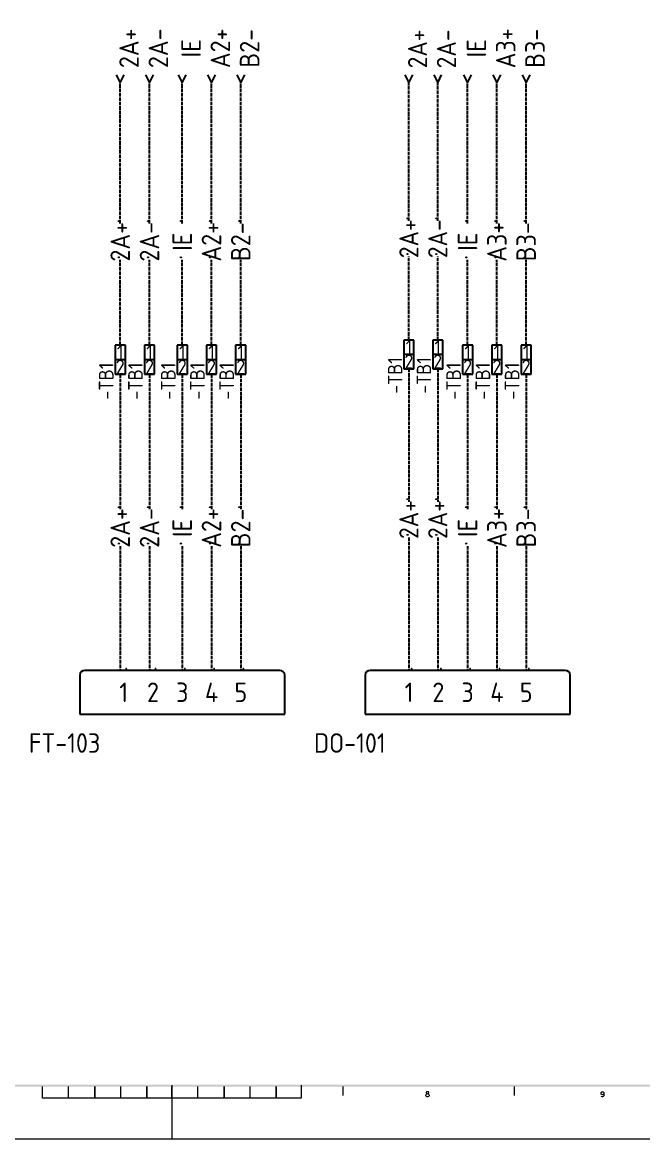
# Model space of a CAD drawing. Header units: millimetres. Extents: x 67033 to 212947, y 35102 to 335921.
# Drawn here: x 78782 to 80903, y 149414 to 153235 of the extents above; entities that cross this region are included whole.
import ezdxf
from ezdxf.enums import TextEntityAlignment as Align

# ---------------------------------------------------------------- set-up
doc = ezdxf.new("R2010")
doc.units = ezdxf.units.MM
doc.linetypes.add('ACAD_ISO02W100', pattern=[15, 12, -3])
for name, color, linetype in [('BORDER', 7, 'Continuous'), ('DESC', 1, 'Continuous'), ('MISC', 2, 'Continuous'), ('RED_2.5mm^2', 1, 'Continuous'), ('SYMS', 7, 'Continuous'), ('TAGS', 51, 'Continuous'), ('TERMS', 4, 'Continuous')]:
    doc.layers.add(name, color=color, linetype=linetype)
doc.styles.add('ROMANS', font='romans.shx', dxfattribs={"height": 0.3})
doc.styles.add('WD_IEC', font='isocp2.shx', dxfattribs={"width": 0.9, "height": 4})

# ---------------------------------------------------------------- blocks, each defined once
blk = doc.blocks.new('VCN1_12P_6B1C')
at = {"layer": 'SYMS'}
for p, q in [((-45, 40), (-45, 0)), ((160, 45), (-40, 45)), ((165, 0), (165, 40)), ((-45, 0), (165, 0))]:
    blk.add_line(p, q, dxfattribs=at)
for centre, start, end in [((-40, 40), 90, 180), ((160, 40), 0, 90)]:
    blk.add_arc(centre, 5, start, end, dxfattribs=at)
at = {"layer": 'SYMS', "linetype": 'Continuous', "style": 'WD_IEC', "width": 0.9, "flags": 8}
for tag, p in [('TERMDESC02P', (27, 51)), ('TERMDESC03P', (57, 51)), ('TERMDESC04P', (87, 51)), ('TERMDESC05P', (117, 51)), ('TERMDESC01P', (-3, 51))]:
    blk.add_attdef(tag, p, '', height=6, rotation=90, dxfattribs=at)
at = {"layer": 'SYMS', "style": 'WD_IEC'}
for tag, p in [('X2WIRE01P', (3, 51)), ('X2WIRE02P', (33, 51)), ('X2WIRE03P', (63, 51)), ('X2WIRE04P', (93, 51)), ('X2WIRE05P', (123, 51))]:
    blk.add_attdef(tag, text='', height=6, rotation=90, dxfattribs=at).set_placement(p, align=Align.TOP_LEFT)
at = {"layer": 'SYMS', "style": 'WD_IEC', "flags": 1}
for tag, p, height in [('X2TERM01P', (0, 45), 0.96), ('X2TERM02P', (30, 45), 0.96), ('X2TERM03P', (60, 45), 0.96), ('X2TERM04P', (90, 45), 0.96), ('X2TERM05P', (120, 45), 0.96), ('MFG', (8.2, 12), 4.5), ('CAT', (8.2, 4.5), 4.5), ('ACE_FLAG', (0, -5.3), 0.96), ('ASSYCODE', (8.2, -8.2), 3), ('CATDESC', (8.2, -17.2), 3)]:
    blk.add_attdef(tag, p, '', height=height, dxfattribs=at)
at = {"layer": 'SYMS', "style": 'WD_IEC'}
for tag, p in [('X2_TINY_DOT_DONT_REMOVE_01P', (0, 45)), ('X2_TINY_DOT_DONT_REMOVE_02P', (30, 45)), ('X2_TINY_DOT_DONT_REMOVE_03P', (60, 45)), ('X2_TINY_DOT_DONT_REMOVE_04P', (90, 45)), ('X2_TINY_DOT_DONT_REMOVE_05P', (120, 45))]:
    blk.add_attdef(tag, p, '', height=0.03, dxfattribs=at)
for tag, p in [('INST', (-24, 22.2)), ('TAG1', (-24, 5.4)), ('LOC', (-24, 13.8)), ('DESC1', (-24, -3.3)), ('DESC2', (-24, -13.8)), ('DESC3', (-24, -24.3)), ('XREF', (-24, -34.8))]:
    blk.add_attdef(tag, text='', height=7.5, dxfattribs=at).set_placement(p, align=Align.RIGHT)
for tag, p in [('TERM01P', (0, 22.5)), ('TERM02P', (30, 22.5)), ('TERM03P', (60, 22.5)), ('TERM04P', (90, 22.5)), ('TERM05P', (120, 22.5))]:
    blk.add_attdef(tag, text='', height=6, dxfattribs=at).set_placement(p, align=Align.MIDDLE_CENTER)
at = {"layer": 'SYMS', "style": 'WD_IEC', "width": 0.9, "flags": 1}
for tag, p in [('X1LINK', (144, 22.5)), ('FAMILY', (-4.4, 2.9)), ('GENDER', (-4.2, -7)), ('WDBLKNAM', (-4.2, -12.4))]:
    blk.add_attdef(tag, p, '', height=1.5, dxfattribs=at)
blk = doc.blocks.new('VSP1001')
for p, q in [((1.75, 5), (-1.75, 5)), ((-1.75, 5), (-1.75, -5)), ((1.75, -5), (1.75, 5)), ((1.75, 0), (-1.75, 0)), ((-1.75, -5), (1.75, -5))]:
    blk.add_line(p, q)
at = {"linetype": 'Continuous', "style": 'WD_IEC', "width": 0.9, "flags": 8}
blk.add_attdef('TERMDESC01', (-1, 6), '', height=2, rotation=90, dxfattribs=at)
blk.add_attdef('X2WIRE01', text='', height=2, rotation=90, dxfattribs=at).set_placement((1, 6), align=Align.TOP_LEFT)
at = {"style": 'WD_IEC'}
for tag, p in [('INST', (-4, 5)), ('LOC', (-4, 2)), ('TAG1', (-4, -1)), ('DESC1', (-4, -4.1)), ('DESC2', (-4, -7.85)), ('DESC3', (-4, -11.6))]:
    blk.add_attdef(tag, text='', height=2.5, dxfattribs=at).set_placement(p, align=Align.RIGHT)
at = {"style": 'WD_IEC', "width": 0.9, "flags": 1}
for tag, p in [('ACE_FLAG', (-0.5, 4.5)), ('X2TERM01', (0, 5)), ('CAT', (-0.96, 0.48)), ('MFG', (-0.88, 1.65)), ('ASSYCODE', (-1.03, -0.58)), ('FAMILY', (-1.03, -1.66)), ('X8TERM02', (0, -5))]:
    blk.add_attdef(tag, p, '', height=0.25, dxfattribs=at)
at = {"style": 'WD_IEC'}
for tag, p in [('TERM01', (0, 2.5)), ('TERM02', (0, -2.5))]:
    blk.add_attdef(tag, text='', height=2, dxfattribs=at).set_placement(p, align=Align.MIDDLE_CENTER)
at = {"linetype": 'Continuous', "style": 'WD_IEC', "width": 0.9, "flags": 8}
blk.add_attdef('TERMDESC02', text='', height=2, rotation=90, dxfattribs=at).set_placement((-1, -6), align=Align.RIGHT)
blk.add_attdef('X8WIRE02', text='', height=2, rotation=90, dxfattribs=at).set_placement((1, -6), align=Align.TOP_RIGHT)
blk = doc.blocks.new('VT0_LGENERIC')
at = {"style": 'WD_IEC'}
blk.add_attdef('COLOR', text='', height=2.5, rotation=90, dxfattribs=at).set_placement((0, 0), align=Align.MIDDLE_CENTER)
at = {"style": 'WD_IEC', "flags": 1}
for tag, p in [('X2TERM01', (0, 4)), ('X8TERM01', (0, -4))]:
    blk.add_attdef(tag, p, '', height=0.16, rotation=90, dxfattribs=at)
at = {"style": 'WD_IEC'}
for tag, p in [('X2_TINY_DOT_DONT_REMOVE', (0, 4)), ('X8_TINY_DOT_DONT_REMOVE', (0, -4))]:
    blk.add_attdef(tag, p, '', height=0.0001, rotation=90, dxfattribs=at)
blk = doc.blocks.new('HA1X2Y')
blk.add_lwpolyline([(1.25, 2.5), (0, 0), (-1.25, 2.5)])
at = {"style": 'WD_IEC', "flags": 8}
for tag, p in [('DESC1', (0, 7.6)), ('DESC2', (0, 3.75))]:
    blk.add_attdef(tag, text='', height=2.5, dxfattribs=at).set_placement(p, align=Align.CENTER)
at = {"style": 'WD_IEC', "flags": 1}
blk.add_attdef('X8TERM01', (0, 0), '', height=0.32, dxfattribs=at)

msp = doc.modelspace()

# ---------------------------------------------------------------- linework, layer by layer
at = {"layer": 'BORDER', "linetype": 'Continuous', "lineweight": 9}
for p, q in [((78850.3, 149552.8), (78850.3, 149593)), ((78939.7, 149552.8), (78939.7, 149593)), ((78939.7, 149552.8), (78939.7, 149593)), ((79029.1, 149552.8), (79029.1, 149593)), ((79029.1, 149593), (79029.1, 149552.8)), ((79118.5, 149552.8), (79118.5, 149593)), ((79118.5, 149552.8), (79118.5, 149593)), ((79207.9, 149552.8), (79207.9, 149593)), ((79207.9, 149593), (79207.9, 149552.8)), ((79292.8, 149597.5), (79292.8, 149552.8)), ((79292.8, 149552.8), (79292.8, 149593)), ((79292.8, 149588.5), (79292.8, 149414.2)), ((79382.2, 149552.8), (79382.2, 149593)), ((79382.2, 149552.8), (79382.2, 149593)), ((79471.6, 149552.8), (79471.6, 149593)), ((79471.6, 149593), (79471.6, 149552.8)), ((79560.9, 149552.8), (79560.9, 149593)), ((79560.9, 149552.8), (79560.9, 149593)), ((79650.3, 149552.8), (79650.3, 149593)), ((79650.3, 149593), (79650.3, 149552.8)), ((79735.3, 149597.5), (79735.3, 149552.8)), ((79878.3, 149593), (79878.3, 149561.7)), ((80463.8, 149593), (80463.8, 149561.7)), ((79292.8, 149552.8), (78850.3, 149552.8)), ((79735.3, 149552.8), (79292.8, 149552.8))]:
    msp.add_line(p, q, dxfattribs=at)
msp.add_lwpolyline([(75507.2, 149414.2), (83024.7, 149414.2), (83024.7, 154723.9), (75507.2, 154723.9)], close=True, dxfattribs=at)
at = {"layer": 'BORDER', "lineweight": 9}
msp.add_trace([(75781.2, 149599), (75774.9, 149592.6), (82840.1, 149599), (82846.4, 149592.6)], dxfattribs=at)
at = {"layer": 'RED_2.5mm^2', "linetype": 'ACAD_ISO02W100'}
for p, q in [((79116.4, 152546.4), (79116.4, 153030.6)), ((79216.6, 152546.4), (79216.6, 153030.6)), ((79428.5, 152546.4), (79428.5, 153030.6)), ((79528.6, 152546.4), (79528.6, 153030.6)), ((80103.7, 152555.6), (80103.7, 153030.6)), ((80202.3, 152555.6), (80202.3, 153030.6)), ((80404.6, 152546.4), (80404.6, 153030.6)), ((80504.7, 152546.4), (80504.7, 153030.6)), ((80103.7, 152147.7), (80103.7, 152433.6)), ((80202.3, 152147.7), (80202.3, 152433.6)), ((79116.4, 152130.8), (79116.4, 152422.1)), ((79216.6, 152130.8), (79216.6, 152422.1)), ((79428.5, 152130.8), (79428.5, 152422.1)), ((79528.6, 152130.8), (79528.6, 152422.1)), ((80404.6, 152130.8), (80404.6, 152422.1)), ((80504.7, 152130.8), (80504.7, 152422.1)), ((80103.7, 152049.5), (80103.7, 151594.4)), ((80202.3, 152049.5), (80202.3, 151594.4)), ((79116.4, 152030.6), (79116.4, 151566.8)), ((79216.6, 152030.6), (79216.6, 151566.8)), ((79428.5, 152030.6), (79428.5, 151566.8)), ((79528.6, 152030.6), (79528.6, 151566.8)), ((80404.6, 152030.6), (80404.6, 151566.8)), ((80504.7, 152030.6), (80504.7, 151566.8)), ((80103.7, 151472.4), (80103.7, 151017.3)), ((80202.3, 151472.4), (80202.3, 151017.3)), ((79116.4, 151442.5), (79116.4, 151017.3)), ((79216.6, 151442.5), (79216.6, 151019.1)), ((79428.5, 151442.5), (79428.5, 151017.3)), ((79528.6, 151442.5), (79528.6, 151017.3)), ((80404.6, 151442.5), (80404.6, 151017.3)), ((80504.7, 151442.5), (80504.7, 151017.3))]:
    msp.add_line(p, q, dxfattribs=at)
at = {"layer": 'RED_2.5mm^2', "color": 2, "linetype": 'ACAD_ISO02W100'}
for p, q in [((79328.7, 152546.4), (79328.7, 153030.6)), ((80304.6, 152546.4), (80304.6, 153030.6)), ((79328.7, 152130.8), (79328.7, 152422.1)), ((80304.6, 152130.8), (80304.6, 152422.1)), ((79328.7, 152030.6), (79328.7, 151566.8)), ((80304.6, 152030.6), (80304.6, 151566.8)), ((79328.7, 151442.5), (79328.7, 151017.3)), ((80304.6, 151442.5), (80304.6, 151017.3))]:
    msp.add_line(p, q, dxfattribs=at)

# ---------------------------------------------------------------- block references
at = {"layer": 'SYMS', "linetype": 'ACAD_ISO02W100'}
ref = msp.add_blockref('HA1X2Y', (79116.4, 153030.6), dxfattribs=dict(at, xscale=10.01234772107148, yscale=10.01234772107148, zscale=10.01234772107148))
ref.add_attrib('DESC1', '2A+', dxfattribs={"layer": 'DESC', "height": 66.75, "rotation": 90, "style": 'WD_IEC', "flags": 8}).set_placement((79180, 153146.5), align=Align.CENTER)
ref = msp.add_blockref('HA1X2Y', (79216.6, 153030.6), dxfattribs=dict(at, xscale=10.01234772107148, yscale=10.01234772107148, zscale=10.01234772107148))
ref.add_attrib('DESC1', '2A-', dxfattribs={"layer": 'DESC', "height": 66.75, "rotation": 90, "style": 'WD_IEC', "flags": 8}).set_placement((79280.1, 153146.5), align=Align.CENTER)
ref = msp.add_blockref('HA1X2Y', (79428.5, 153030.6), dxfattribs=dict(at, xscale=10.01234772107148, yscale=10.01234772107148, zscale=10.01234772107148))
ref.add_attrib('DESC1', 'A2+', dxfattribs={"layer": 'DESC', "height": 66.75, "rotation": 90, "style": 'WD_IEC', "flags": 8}).set_placement((79492.1, 153146.5), align=Align.CENTER)
ref = msp.add_blockref('HA1X2Y', (79528.6, 153030.6), dxfattribs=dict(at, xscale=10.01234772107148, yscale=10.01234772107148, zscale=10.01234772107148))
ref.add_attrib('DESC1', 'B2-', dxfattribs={"layer": 'DESC', "height": 66.75, "rotation": 90, "style": 'WD_IEC', "flags": 8}).set_placement((79592.2, 153146.5), align=Align.CENTER)
ref = msp.add_blockref('HA1X2Y', (80103.7, 153030.6), dxfattribs=dict(at, xscale=9.823757321344713, yscale=9.823757321344713, zscale=9.823757321344713))
ref.add_attrib('DESC1', '2A+', dxfattribs={"layer": 'DESC', "height": 65.49, "rotation": 90, "style": 'WD_IEC', "flags": 8}).set_placement((80166.1, 153144.3), align=Align.CENTER)
ref = msp.add_blockref('HA1X2Y', (80202.3, 153030.6), dxfattribs=dict(at, xscale=9.823757321344713, yscale=9.823757321344713, zscale=9.823757321344713))
ref.add_attrib('DESC1', '2A-', dxfattribs={"layer": 'DESC', "height": 65.49, "rotation": 90, "style": 'WD_IEC', "flags": 8}).set_placement((80264.7, 153144.3), align=Align.CENTER)
ref = msp.add_blockref('HA1X2Y', (80404.6, 153030.6), dxfattribs=dict(at, xscale=10.01234772107148, yscale=10.01234772107148, zscale=10.01234772107148))
ref.add_attrib('DESC1', 'A3+', dxfattribs={"layer": 'DESC', "height": 66.75, "rotation": 90, "style": 'WD_IEC', "flags": 8}).set_placement((80468.2, 153146.5), align=Align.CENTER)
ref = msp.add_blockref('HA1X2Y', (80504.7, 153030.6), dxfattribs=dict(at, xscale=10.01234772107148, yscale=10.01234772107148, zscale=10.01234772107148))
ref.add_attrib('DESC1', 'B3-', dxfattribs={"layer": 'DESC', "height": 66.75, "rotation": 90, "style": 'WD_IEC', "flags": 8}).set_placement((80568.3, 153146.5), align=Align.CENTER)
ref = msp.add_blockref('HA1X2Y', (79328.7, 153030.6), dxfattribs=dict(at, xscale=10.01234772107148, yscale=10.01234772107148, zscale=10.01234772107148))
ref.add_attrib('DESC1', 'IE', dxfattribs={"layer": 'DESC', "height": 66.75, "rotation": 90, "style": 'WD_IEC', "flags": 8}).set_placement((79392.2, 153146.5), align=Align.CENTER)
ref = msp.add_blockref('HA1X2Y', (80304.6, 153030.6), dxfattribs=dict(at, xscale=10.01234772107148, yscale=10.01234772107148, zscale=10.01234772107148))
ref.add_attrib('DESC1', 'IE', dxfattribs={"layer": 'DESC', "height": 66.75, "rotation": 90, "style": 'WD_IEC', "flags": 8}).set_placement((80368.2, 153146.5), align=Align.CENTER)
ref = msp.add_blockref('VT0_LGENERIC', (79116.4, 152484.3), dxfattribs=dict(at, xscale=10.01234772107148, yscale=10.01234772107148, zscale=10.01234772107148))
ref.add_attrib('X8_TINY_DOT_DONT_REMOVE', '.', (79116.4, 152422.1), dxfattribs={"layer": 'MISC', "height": 66.7, "rotation": 90, "style": 'WD_IEC'})
ref.add_attrib('X2_TINY_DOT_DONT_REMOVE', '.', (79116.4, 152546.4), dxfattribs={"layer": 'MISC', "height": 66.7, "rotation": 90, "style": 'WD_IEC'})
ref.add_attrib('COLOR', '2A+', dxfattribs={"layer": 'MISC', "height": 66.75, "rotation": 90, "style": 'WD_IEC'}).set_placement((79116.4, 152484.3), align=Align.MIDDLE_CENTER)
ref = msp.add_blockref('VT0_LGENERIC', (79216.6, 152484.3), dxfattribs=dict(at, xscale=10.01234772107148, yscale=10.01234772107148, zscale=10.01234772107148))
ref.add_attrib('X8_TINY_DOT_DONT_REMOVE', '.', (79216.6, 152422.1), dxfattribs={"layer": 'MISC', "height": 66.7, "rotation": 90, "style": 'WD_IEC'})
ref.add_attrib('X2_TINY_DOT_DONT_REMOVE', '.', (79216.6, 152546.4), dxfattribs={"layer": 'MISC', "height": 66.7, "rotation": 90, "style": 'WD_IEC'})
ref.add_attrib('COLOR', '2A-', dxfattribs={"layer": 'MISC', "height": 66.75, "rotation": 90, "style": 'WD_IEC'}).set_placement((79216.6, 152484.3), align=Align.MIDDLE_CENTER)
ref = msp.add_blockref('VT0_LGENERIC', (79328.7, 152484.3), dxfattribs=dict(at, xscale=10.01234772107148, yscale=10.01234772107148, zscale=10.01234772107148))
ref.add_attrib('X8_TINY_DOT_DONT_REMOVE', '.', (79328.7, 152422.1), dxfattribs={"layer": 'MISC', "height": 66.7, "rotation": 90, "style": 'WD_IEC'})
ref.add_attrib('X2_TINY_DOT_DONT_REMOVE', '.', (79328.7, 152546.4), dxfattribs={"layer": 'MISC', "height": 66.7, "rotation": 90, "style": 'WD_IEC'})
ref.add_attrib('COLOR', 'IE', dxfattribs={"layer": 'MISC', "height": 66.75, "rotation": 90, "style": 'WD_IEC'}).set_placement((79328.7, 152484.3), align=Align.MIDDLE_CENTER)
ref = msp.add_blockref('VT0_LGENERIC', (79428.5, 152484.3), dxfattribs=dict(at, xscale=10.01234772107148, yscale=10.01234772107148, zscale=10.01234772107148))
ref.add_attrib('X8_TINY_DOT_DONT_REMOVE', '.', (79428.5, 152422.1), dxfattribs={"layer": 'MISC', "height": 66.7, "rotation": 90, "style": 'WD_IEC'})
ref.add_attrib('X2_TINY_DOT_DONT_REMOVE', '.', (79428.5, 152546.4), dxfattribs={"layer": 'MISC', "height": 66.7, "rotation": 90, "style": 'WD_IEC'})
ref.add_attrib('COLOR', 'A2+', dxfattribs={"layer": 'MISC', "height": 66.75, "rotation": 90, "style": 'WD_IEC'}).set_placement((79428.5, 152484.3), align=Align.MIDDLE_CENTER)
ref = msp.add_blockref('VT0_LGENERIC', (79528.6, 152484.3), dxfattribs=dict(at, xscale=10.01234772107148, yscale=10.01234772107148, zscale=10.01234772107148))
ref.add_attrib('X8_TINY_DOT_DONT_REMOVE', '.', (79528.6, 152422.1), dxfattribs={"layer": 'MISC', "height": 66.7, "rotation": 90, "style": 'WD_IEC'})
ref.add_attrib('X2_TINY_DOT_DONT_REMOVE', '.', (79528.6, 152546.4), dxfattribs={"layer": 'MISC', "height": 66.7, "rotation": 90, "style": 'WD_IEC'})
ref.add_attrib('COLOR', 'B2-', dxfattribs={"layer": 'MISC', "height": 66.75, "rotation": 90, "style": 'WD_IEC'}).set_placement((79528.6, 152484.3), align=Align.MIDDLE_CENTER)
ref = msp.add_blockref('VT0_LGENERIC', (80103.7, 152494.6), dxfattribs=dict(at, xscale=9.823757321344713, yscale=9.823757321344713, zscale=9.823757321344713))
ref.add_attrib('X8_TINY_DOT_DONT_REMOVE', '.', (80103.7, 152433.6), dxfattribs={"layer": 'MISC', "height": 65.5, "rotation": 90, "style": 'WD_IEC'})
ref.add_attrib('X2_TINY_DOT_DONT_REMOVE', '.', (80103.7, 152555.6), dxfattribs={"layer": 'MISC', "height": 65.5, "rotation": 90, "style": 'WD_IEC'})
ref.add_attrib('COLOR', '2A+', dxfattribs={"layer": 'MISC', "height": 65.49, "rotation": 90, "style": 'WD_IEC'}).set_placement((80103.7, 152494.6), align=Align.MIDDLE_CENTER)
ref = msp.add_blockref('VT0_LGENERIC', (80202.3, 152494.6), dxfattribs=dict(at, xscale=9.823757321344713, yscale=9.823757321344713, zscale=9.823757321344713))
ref.add_attrib('X8_TINY_DOT_DONT_REMOVE', '.', (80202.3, 152433.6), dxfattribs={"layer": 'MISC', "height": 65.5, "rotation": 90, "style": 'WD_IEC'})
ref.add_attrib('X2_TINY_DOT_DONT_REMOVE', '.', (80202.3, 152555.6), dxfattribs={"layer": 'MISC', "height": 65.5, "rotation": 90, "style": 'WD_IEC'})
ref.add_attrib('COLOR', '2A-', dxfattribs={"layer": 'MISC', "height": 65.49, "rotation": 90, "style": 'WD_IEC'}).set_placement((80202.3, 152494.6), align=Align.MIDDLE_CENTER)
ref = msp.add_blockref('VT0_LGENERIC', (80304.6, 152484.3), dxfattribs=dict(at, xscale=10.01234772107148, yscale=10.01234772107148, zscale=10.01234772107148))
ref.add_attrib('X8_TINY_DOT_DONT_REMOVE', '.', (80304.6, 152422.1), dxfattribs={"layer": 'MISC', "height": 66.7, "rotation": 90, "style": 'WD_IEC'})
ref.add_attrib('X2_TINY_DOT_DONT_REMOVE', '.', (80304.6, 152546.4), dxfattribs={"layer": 'MISC', "height": 66.7, "rotation": 90, "style": 'WD_IEC'})
ref.add_attrib('COLOR', 'IE', dxfattribs={"layer": 'MISC', "height": 66.75, "rotation": 90, "style": 'WD_IEC'}).set_placement((80304.6, 152484.3), align=Align.MIDDLE_CENTER)
ref = msp.add_blockref('VT0_LGENERIC', (80404.6, 152484.3), dxfattribs=dict(at, xscale=10.01234772107148, yscale=10.01234772107148, zscale=10.01234772107148))
ref.add_attrib('X8_TINY_DOT_DONT_REMOVE', '.', (80404.6, 152422.1), dxfattribs={"layer": 'MISC', "height": 66.7, "rotation": 90, "style": 'WD_IEC'})
ref.add_attrib('X2_TINY_DOT_DONT_REMOVE', '.', (80404.6, 152546.4), dxfattribs={"layer": 'MISC', "height": 66.7, "rotation": 90, "style": 'WD_IEC'})
ref.add_attrib('COLOR', 'A3+', dxfattribs={"layer": 'MISC', "height": 66.75, "rotation": 90, "style": 'WD_IEC'}).set_placement((80404.6, 152484.3), align=Align.MIDDLE_CENTER)
ref = msp.add_blockref('VT0_LGENERIC', (80504.7, 152484.3), dxfattribs=dict(at, xscale=10.01234772107148, yscale=10.01234772107148, zscale=10.01234772107148))
ref.add_attrib('X8_TINY_DOT_DONT_REMOVE', '.', (80504.7, 152422.1), dxfattribs={"layer": 'MISC', "height": 66.7, "rotation": 90, "style": 'WD_IEC'})
ref.add_attrib('X2_TINY_DOT_DONT_REMOVE', '.', (80504.7, 152546.4), dxfattribs={"layer": 'MISC', "height": 66.7, "rotation": 90, "style": 'WD_IEC'})
ref.add_attrib('COLOR', 'B3-', dxfattribs={"layer": 'MISC', "height": 66.75, "rotation": 90, "style": 'WD_IEC'}).set_placement((80504.7, 152484.3), align=Align.MIDDLE_CENTER)
ref = msp.add_blockref('VSP1001', (79116.4, 152080.7), dxfattribs=dict(at, xscale=10.01234772107148, yscale=10.01234772107148, zscale=10.01234772107148))
ref.add_attrib('TAG1', '-TB1', dxfattribs={"layer": 'TAGS', "height": 50.06, "rotation": 90, "style": 'WD_IEC'}).set_placement((79093.5, 152070.7), align=Align.RIGHT)
ref.add_attrib('TERM01', '1', dxfattribs={"layer": 'TERMS', "height": 50.1, "style": 'WD_IEC'}).set_placement((79116.4, 152105.7), align=Align.MIDDLE_CENTER)
ref.add_attrib('TERM02', '2', dxfattribs={"layer": 'TERMS', "height": 50.1, "style": 'WD_IEC'}).set_placement((79116.4, 152055.7), align=Align.MIDDLE_CENTER)
ref = msp.add_blockref('VSP1001', (79216.6, 152080.7), dxfattribs=dict(at, xscale=10.01234772107148, yscale=10.01234772107148, zscale=10.01234772107148))
ref.add_attrib('TAG1', '-TB1', dxfattribs={"layer": 'TAGS', "height": 50.06, "rotation": 90, "style": 'WD_IEC'}).set_placement((79193.6, 152070.7), align=Align.RIGHT)
ref.add_attrib('TERM01', '1', dxfattribs={"layer": 'TERMS', "height": 50.1, "style": 'WD_IEC'}).set_placement((79216.6, 152105.7), align=Align.MIDDLE_CENTER)
ref.add_attrib('TERM02', '2', dxfattribs={"layer": 'TERMS', "height": 50.1, "style": 'WD_IEC'}).set_placement((79216.6, 152055.7), align=Align.MIDDLE_CENTER)
ref = msp.add_blockref('VSP1001', (79328.7, 152080.7), dxfattribs=dict(at, xscale=10.01234772107148, yscale=10.01234772107148, zscale=10.01234772107148))
ref.add_attrib('TAG1', '-TB1', dxfattribs={"layer": 'TAGS', "height": 50.06, "rotation": 90, "style": 'WD_IEC'}).set_placement((79305.7, 152070.7), align=Align.RIGHT)
ref.add_attrib('TERM01', '1', dxfattribs={"layer": 'TERMS', "height": 50.1, "style": 'WD_IEC'}).set_placement((79328.7, 152105.7), align=Align.MIDDLE_CENTER)
ref.add_attrib('TERM02', '2', dxfattribs={"layer": 'TERMS', "height": 50.1, "style": 'WD_IEC'}).set_placement((79328.7, 152055.7), align=Align.MIDDLE_CENTER)
ref = msp.add_blockref('VSP1001', (79428.5, 152080.7), dxfattribs=dict(at, xscale=10.01234772107148, yscale=10.01234772107148, zscale=10.01234772107148))
ref.add_attrib('TAG1', '-TB1', dxfattribs={"layer": 'TAGS', "height": 50.06, "rotation": 90, "style": 'WD_IEC'}).set_placement((79405.6, 152070.7), align=Align.RIGHT)
ref.add_attrib('TERM01', '1', dxfattribs={"layer": 'TERMS', "height": 50.1, "style": 'WD_IEC'}).set_placement((79428.5, 152105.7), align=Align.MIDDLE_CENTER)
ref.add_attrib('TERM02', '2', dxfattribs={"layer": 'TERMS', "height": 50.1, "style": 'WD_IEC'}).set_placement((79428.5, 152055.7), align=Align.MIDDLE_CENTER)
ref = msp.add_blockref('VSP1001', (79528.6, 152080.7), dxfattribs=dict(at, xscale=10.01234772107148, yscale=10.01234772107148, zscale=10.01234772107148))
ref.add_attrib('TAG1', '-TB1', dxfattribs={"layer": 'TAGS', "height": 50.06, "rotation": 90, "style": 'WD_IEC'}).set_placement((79505.7, 152070.7), align=Align.RIGHT)
ref.add_attrib('TERM01', '1', dxfattribs={"layer": 'TERMS', "height": 50.1, "style": 'WD_IEC'}).set_placement((79528.6, 152105.7), align=Align.MIDDLE_CENTER)
ref.add_attrib('TERM02', '2', dxfattribs={"layer": 'TERMS', "height": 50.1, "style": 'WD_IEC'}).set_placement((79528.6, 152055.7), align=Align.MIDDLE_CENTER)
ref = msp.add_blockref('VSP1001', (80103.7, 152098.6), dxfattribs=dict(at, xscale=9.823757321344713, yscale=9.823757321344713, zscale=9.823757321344713))
ref.add_attrib('TAG1', '-TB1', dxfattribs={"layer": 'TAGS', "height": 49.12, "rotation": 90, "style": 'WD_IEC'}).set_placement((80081.2, 152088.8), align=Align.RIGHT)
ref.add_attrib('TERM01', '1', dxfattribs={"layer": 'TERMS', "height": 49.1, "style": 'WD_IEC'}).set_placement((80103.7, 152123.2), align=Align.MIDDLE_CENTER)
ref.add_attrib('TERM02', '2', dxfattribs={"layer": 'TERMS', "height": 49.1, "style": 'WD_IEC'}).set_placement((80103.7, 152074), align=Align.MIDDLE_CENTER)
ref = msp.add_blockref('VSP1001', (80202.3, 152098.6), dxfattribs=dict(at, xscale=9.823757321344713, yscale=9.823757321344713, zscale=9.823757321344713))
ref.add_attrib('TAG1', '-TB1', dxfattribs={"layer": 'TAGS', "height": 49.12, "rotation": 90, "style": 'WD_IEC'}).set_placement((80179.8, 152088.8), align=Align.RIGHT)
ref.add_attrib('TERM01', '1', dxfattribs={"layer": 'TERMS', "height": 49.1, "style": 'WD_IEC'}).set_placement((80202.3, 152123.2), align=Align.MIDDLE_CENTER)
ref.add_attrib('TERM02', '2', dxfattribs={"layer": 'TERMS', "height": 49.1, "style": 'WD_IEC'}).set_placement((80202.3, 152074), align=Align.MIDDLE_CENTER)
ref = msp.add_blockref('VSP1001', (80304.6, 152080.7), dxfattribs=dict(at, xscale=10.01234772107148, yscale=10.01234772107148, zscale=10.01234772107148))
ref.add_attrib('TAG1', '-TB1', dxfattribs={"layer": 'TAGS', "height": 50.06, "rotation": 90, "style": 'WD_IEC'}).set_placement((80281.7, 152070.7), align=Align.RIGHT)
ref.add_attrib('TERM01', '1', dxfattribs={"layer": 'TERMS', "height": 50.1, "style": 'WD_IEC'}).set_placement((80304.6, 152105.7), align=Align.MIDDLE_CENTER)
ref.add_attrib('TERM02', '2', dxfattribs={"layer": 'TERMS', "height": 50.1, "style": 'WD_IEC'}).set_placement((80304.6, 152055.7), align=Align.MIDDLE_CENTER)
ref = msp.add_blockref('VSP1001', (80404.6, 152080.7), dxfattribs=dict(at, xscale=10.01234772107148, yscale=10.01234772107148, zscale=10.01234772107148))
ref.add_attrib('TAG1', '-TB1', dxfattribs={"layer": 'TAGS', "height": 50.06, "rotation": 90, "style": 'WD_IEC'}).set_placement((80381.7, 152070.7), align=Align.RIGHT)
ref.add_attrib('TERM01', '1', dxfattribs={"layer": 'TERMS', "height": 50.1, "style": 'WD_IEC'}).set_placement((80404.6, 152105.7), align=Align.MIDDLE_CENTER)
ref.add_attrib('TERM02', '2', dxfattribs={"layer": 'TERMS', "height": 50.1, "style": 'WD_IEC'}).set_placement((80404.6, 152055.7), align=Align.MIDDLE_CENTER)
ref = msp.add_blockref('VSP1001', (80504.7, 152080.7), dxfattribs=dict(at, xscale=10.01234772107148, yscale=10.01234772107148, zscale=10.01234772107148))
ref.add_attrib('TAG1', '-TB1', dxfattribs={"layer": 'TAGS', "height": 50.06, "rotation": 90, "style": 'WD_IEC'}).set_placement((80481.8, 152070.7), align=Align.RIGHT)
ref.add_attrib('TERM01', '1', dxfattribs={"layer": 'TERMS', "height": 50.1, "style": 'WD_IEC'}).set_placement((80504.7, 152105.7), align=Align.MIDDLE_CENTER)
ref.add_attrib('TERM02', '2', dxfattribs={"layer": 'TERMS', "height": 50.1, "style": 'WD_IEC'}).set_placement((80504.7, 152055.7), align=Align.MIDDLE_CENTER)
ref = msp.add_blockref('VT0_LGENERIC', (80103.7, 151533.4), dxfattribs=dict(at, xscale=9.823757321344713, yscale=9.823757321344713, zscale=9.823757321344713))
ref.add_attrib('X8_TINY_DOT_DONT_REMOVE', '.', (80103.7, 151472.4), dxfattribs={"layer": 'MISC', "height": 65.5, "rotation": 90, "style": 'WD_IEC'})
ref.add_attrib('X2_TINY_DOT_DONT_REMOVE', '.', (80103.7, 151594.4), dxfattribs={"layer": 'MISC', "height": 65.5, "rotation": 90, "style": 'WD_IEC'})
ref.add_attrib('COLOR', '2A+', dxfattribs={"layer": 'MISC', "height": 65.49, "rotation": 90, "style": 'WD_IEC'}).set_placement((80103.7, 151533.4), align=Align.MIDDLE_CENTER)
ref = msp.add_blockref('VT0_LGENERIC', (80202.3, 151533.4), dxfattribs=dict(at, xscale=9.823757321344713, yscale=9.823757321344713, zscale=9.823757321344713))
ref.add_attrib('X8_TINY_DOT_DONT_REMOVE', '.', (80202.3, 151472.4), dxfattribs={"layer": 'MISC', "height": 65.5, "rotation": 90, "style": 'WD_IEC'})
ref.add_attrib('X2_TINY_DOT_DONT_REMOVE', '.', (80202.3, 151594.4), dxfattribs={"layer": 'MISC', "height": 65.5, "rotation": 90, "style": 'WD_IEC'})
ref.add_attrib('COLOR', '2A+', dxfattribs={"layer": 'MISC', "height": 65.49, "rotation": 90, "style": 'WD_IEC'}).set_placement((80202.3, 151533.4), align=Align.MIDDLE_CENTER)
ref = msp.add_blockref('VT0_LGENERIC', (79116.4, 151504.6), dxfattribs=dict(at, xscale=10.01234772107148, yscale=10.01234772107148, zscale=10.01234772107148))
ref.add_attrib('X8_TINY_DOT_DONT_REMOVE', '.', (79116.4, 151442.5), dxfattribs={"layer": 'MISC', "height": 66.7, "rotation": 90, "style": 'WD_IEC'})
ref.add_attrib('X2_TINY_DOT_DONT_REMOVE', '.', (79116.4, 151566.8), dxfattribs={"layer": 'MISC', "height": 66.7, "rotation": 90, "style": 'WD_IEC'})
ref.add_attrib('COLOR', '2A+', dxfattribs={"layer": 'MISC', "height": 66.75, "rotation": 90, "style": 'WD_IEC'}).set_placement((79116.4, 151504.6), align=Align.MIDDLE_CENTER)
ref = msp.add_blockref('VT0_LGENERIC', (79216.6, 151504.6), dxfattribs=dict(at, xscale=10.01234772107148, yscale=10.01234772107148, zscale=10.01234772107148))
ref.add_attrib('X8_TINY_DOT_DONT_REMOVE', '.', (79216.6, 151442.5), dxfattribs={"layer": 'MISC', "height": 66.7, "rotation": 90, "style": 'WD_IEC'})
ref.add_attrib('X2_TINY_DOT_DONT_REMOVE', '.', (79216.6, 151566.8), dxfattribs={"layer": 'MISC', "height": 66.7, "rotation": 90, "style": 'WD_IEC'})
ref.add_attrib('COLOR', '2A-', dxfattribs={"layer": 'MISC', "height": 66.75, "rotation": 90, "style": 'WD_IEC'}).set_placement((79216.6, 151504.6), align=Align.MIDDLE_CENTER)
ref = msp.add_blockref('VT0_LGENERIC', (79328.7, 151504.6), dxfattribs=dict(at, xscale=10.01234772107148, yscale=10.01234772107148, zscale=10.01234772107148))
ref.add_attrib('X8_TINY_DOT_DONT_REMOVE', '.', (79328.7, 151442.5), dxfattribs={"layer": 'MISC', "height": 66.7, "rotation": 90, "style": 'WD_IEC'})
ref.add_attrib('X2_TINY_DOT_DONT_REMOVE', '.', (79328.7, 151566.8), dxfattribs={"layer": 'MISC', "height": 66.7, "rotation": 90, "style": 'WD_IEC'})
ref.add_attrib('COLOR', 'IE', dxfattribs={"layer": 'MISC', "height": 66.75, "rotation": 90, "style": 'WD_IEC'}).set_placement((79328.7, 151504.6), align=Align.MIDDLE_CENTER)
ref = msp.add_blockref('VT0_LGENERIC', (79428.5, 151504.6), dxfattribs=dict(at, xscale=10.01234772107148, yscale=10.01234772107148, zscale=10.01234772107148))
ref.add_attrib('X8_TINY_DOT_DONT_REMOVE', '.', (79428.5, 151442.5), dxfattribs={"layer": 'MISC', "height": 66.7, "rotation": 90, "style": 'WD_IEC'})
ref.add_attrib('X2_TINY_DOT_DONT_REMOVE', '.', (79428.5, 151566.8), dxfattribs={"layer": 'MISC', "height": 66.7, "rotation": 90, "style": 'WD_IEC'})
ref.add_attrib('COLOR', 'A2+', dxfattribs={"layer": 'MISC', "height": 66.75, "rotation": 90, "style": 'WD_IEC'}).set_placement((79428.5, 151504.6), align=Align.MIDDLE_CENTER)
ref = msp.add_blockref('VT0_LGENERIC', (79528.6, 151504.6), dxfattribs=dict(at, xscale=10.01234772107148, yscale=10.01234772107148, zscale=10.01234772107148))
ref.add_attrib('X8_TINY_DOT_DONT_REMOVE', '.', (79528.6, 151442.5), dxfattribs={"layer": 'MISC', "height": 66.7, "rotation": 90, "style": 'WD_IEC'})
ref.add_attrib('X2_TINY_DOT_DONT_REMOVE', '.', (79528.6, 151566.8), dxfattribs={"layer": 'MISC', "height": 66.7, "rotation": 90, "style": 'WD_IEC'})
ref.add_attrib('COLOR', 'B2-', dxfattribs={"layer": 'MISC', "height": 66.75, "rotation": 90, "style": 'WD_IEC'}).set_placement((79528.6, 151504.6), align=Align.MIDDLE_CENTER)
ref = msp.add_blockref('VT0_LGENERIC', (80304.6, 151504.6), dxfattribs=dict(at, xscale=10.01234772107148, yscale=10.01234772107148, zscale=10.01234772107148))
ref.add_attrib('X8_TINY_DOT_DONT_REMOVE', '.', (80304.6, 151442.5), dxfattribs={"layer": 'MISC', "height": 66.7, "rotation": 90, "style": 'WD_IEC'})
ref.add_attrib('X2_TINY_DOT_DONT_REMOVE', '.', (80304.6, 151566.8), dxfattribs={"layer": 'MISC', "height": 66.7, "rotation": 90, "style": 'WD_IEC'})
ref.add_attrib('COLOR', 'IE', dxfattribs={"layer": 'MISC', "height": 66.75, "rotation": 90, "style": 'WD_IEC'}).set_placement((80304.6, 151504.6), align=Align.MIDDLE_CENTER)
ref = msp.add_blockref('VT0_LGENERIC', (80404.6, 151504.6), dxfattribs=dict(at, xscale=10.01234772107148, yscale=10.01234772107148, zscale=10.01234772107148))
ref.add_attrib('X8_TINY_DOT_DONT_REMOVE', '.', (80404.6, 151442.5), dxfattribs={"layer": 'MISC', "height": 66.7, "rotation": 90, "style": 'WD_IEC'})
ref.add_attrib('X2_TINY_DOT_DONT_REMOVE', '.', (80404.6, 151566.8), dxfattribs={"layer": 'MISC', "height": 66.7, "rotation": 90, "style": 'WD_IEC'})
ref.add_attrib('COLOR', 'A3+', dxfattribs={"layer": 'MISC', "height": 66.75, "rotation": 90, "style": 'WD_IEC'}).set_placement((80404.6, 151504.6), align=Align.MIDDLE_CENTER)
ref = msp.add_blockref('VT0_LGENERIC', (80504.7, 151504.6), dxfattribs=dict(at, xscale=10.01234772107148, yscale=10.01234772107148, zscale=10.01234772107148))
ref.add_attrib('X8_TINY_DOT_DONT_REMOVE', '.', (80504.7, 151442.5), dxfattribs={"layer": 'MISC', "height": 66.7, "rotation": 90, "style": 'WD_IEC'})
ref.add_attrib('X2_TINY_DOT_DONT_REMOVE', '.', (80504.7, 151566.8), dxfattribs={"layer": 'MISC', "height": 66.7, "rotation": 90, "style": 'WD_IEC'})
ref.add_attrib('COLOR', 'B3-', dxfattribs={"layer": 'MISC', "height": 66.75, "rotation": 90, "style": 'WD_IEC'}).set_placement((80504.7, 151504.6), align=Align.MIDDLE_CENTER)
ref = msp.add_blockref('VCN1_12P_6B1C', (79128.4, 150867.1), dxfattribs=dict(at, xscale=3.33744924035716, yscale=3.33744924035716, zscale=3.33744924035716))
ref.add_attrib('X2_TINY_DOT_DONT_REMOVE_01P', '.', (79128.4, 151017.3), dxfattribs={"layer": 'MISC', "height": 66.7, "style": 'WD_IEC'})
ref.add_attrib('TERM01P', '1', dxfattribs={"layer": 'TERMS', "height": 66.7, "style": 'WD_IEC'}).set_placement((79128.4, 150942.2), align=Align.MIDDLE_CENTER)
ref.add_attrib('TAG1', 'FT-103', dxfattribs={"layer": 'TAGS', "height": 66.75, "style": 'WD_IEC'}).set_placement((79048.3, 150735.2), align=Align.RIGHT)
ref.add_attrib('X2_TINY_DOT_DONT_REMOVE_02P', '.', (79228.5, 151017.3), dxfattribs={"layer": 'MISC', "height": 66.7, "style": 'WD_IEC'})
ref.add_attrib('TERM02P', '2', dxfattribs={"layer": 'TERMS', "height": 66.7, "style": 'WD_IEC'}).set_placement((79228.5, 150942.2), align=Align.MIDDLE_CENTER)
ref.add_attrib('X2_TINY_DOT_DONT_REMOVE_03P', '.', (79328.7, 151017.3), dxfattribs={"layer": 'MISC', "height": 66.7, "style": 'WD_IEC'})
ref.add_attrib('TERM03P', '3', dxfattribs={"layer": 'TERMS', "height": 66.7, "style": 'WD_IEC'}).set_placement((79328.7, 150942.2), align=Align.MIDDLE_CENTER)
ref.add_attrib('X2_TINY_DOT_DONT_REMOVE_04P', '.', (79428.8, 151017.3), dxfattribs={"layer": 'MISC', "height": 66.7, "style": 'WD_IEC'})
ref.add_attrib('TERM04P', '4', dxfattribs={"layer": 'TERMS', "height": 66.7, "style": 'WD_IEC'}).set_placement((79428.8, 150942.2), align=Align.MIDDLE_CENTER)
ref.add_attrib('X2_TINY_DOT_DONT_REMOVE_05P', '.', (79528.9, 151017.3), dxfattribs={"layer": 'MISC', "height": 66.7, "style": 'WD_IEC'})
ref.add_attrib('TERM05P', '5', dxfattribs={"layer": 'TERMS', "height": 66.7, "style": 'WD_IEC'}).set_placement((79528.9, 150942.2), align=Align.MIDDLE_CENTER)
ref = msp.add_blockref('VCN1_12P_6B1C', (80104.4, 150867.1), dxfattribs=dict(at, xscale=3.33744924035716, yscale=3.33744924035716, zscale=3.33744924035716))
ref.add_attrib('X2_TINY_DOT_DONT_REMOVE_01P', '.', (80104.4, 151017.3), dxfattribs={"layer": 'MISC', "height": 66.7, "style": 'WD_IEC'})
ref.add_attrib('TERM01P', '1', dxfattribs={"layer": 'TERMS', "height": 66.7, "style": 'WD_IEC'}).set_placement((80104.4, 150942.2), align=Align.MIDDLE_CENTER)
ref.add_attrib('TAG1', 'DO-101', dxfattribs={"layer": 'TAGS', "height": 66.75, "style": 'WD_IEC'}).set_placement((80024.3, 150735.2), align=Align.RIGHT)
ref.add_attrib('X2_TINY_DOT_DONT_REMOVE_02P', '.', (80204.5, 151017.3), dxfattribs={"layer": 'MISC', "height": 66.7, "style": 'WD_IEC'})
ref.add_attrib('TERM02P', '2', dxfattribs={"layer": 'TERMS', "height": 66.7, "style": 'WD_IEC'}).set_placement((80204.5, 150942.2), align=Align.MIDDLE_CENTER)
ref.add_attrib('X2_TINY_DOT_DONT_REMOVE_03P', '.', (80304.6, 151017.3), dxfattribs={"layer": 'MISC', "height": 66.7, "style": 'WD_IEC'})
ref.add_attrib('TERM03P', '3', dxfattribs={"layer": 'TERMS', "height": 66.7, "style": 'WD_IEC'}).set_placement((80304.6, 150942.2), align=Align.MIDDLE_CENTER)
ref.add_attrib('X2_TINY_DOT_DONT_REMOVE_04P', '.', (80404.7, 151017.3), dxfattribs={"layer": 'MISC', "height": 66.7, "style": 'WD_IEC'})
ref.add_attrib('TERM04P', '4', dxfattribs={"layer": 'TERMS', "height": 66.7, "style": 'WD_IEC'}).set_placement((80404.7, 150942.2), align=Align.MIDDLE_CENTER)
ref.add_attrib('X2_TINY_DOT_DONT_REMOVE_05P', '.', (80504.9, 151017.3), dxfattribs={"layer": 'MISC', "height": 66.7, "style": 'WD_IEC'})
ref.add_attrib('TERM05P', '5', dxfattribs={"layer": 'TERMS', "height": 66.7, "style": 'WD_IEC'}).set_placement((80504.9, 150942.2), align=Align.MIDDLE_CENTER)

# ---------------------------------------------------------------- texts
at = {"layer": 'BORDER', "linetype": 'Continuous', "lineweight": 9, "style": 'ROMANS'}
for s, p in [('8', (80159.8, 149557.2)), ('9', (80758.7, 149557.2))]:
    msp.add_text(s, height=17.9, dxfattribs=at).set_placement(p)

doc.saveas('drawing.dxf')
